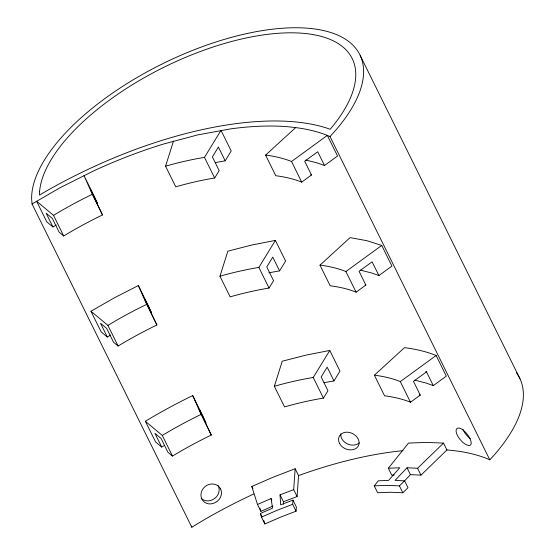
<?xml version="1.0" encoding="UTF-8"?>
<svg xmlns="http://www.w3.org/2000/svg" width="555" height="555" viewBox="0 0 555 555"><rect width="100%" height="100%" fill="white"/><g stroke="black" fill="none" stroke-linecap="round" stroke-linejoin="round"><path stroke-width="0.83" d="M257.499 504.488L271.069 498.536L272.574 508.13L260.344 513.486L261.481 517.093L264.881 523.969L280.435 517.211L296.072 511.19L292.672 504.315L292.964 500.124L280.657 504.814L280.039 494.859L293.692 489.656L295.149 468.718L273.421 477.085L251.803 486.478L257.499 504.488L260.899 511.363L272.977 506.042M296.072 511.19L296.363 507.006L292.964 500.124M283.591 504.224L283.438 501.741L297.091 496.538L298.548 475.6L295.149 468.718M215.319 162.587L225.191 160.818L218.393 147.061L212.378 156.885L219.176 170.642L214.667 178.009L213.502 178.19A211.698 92.803 -26.3 0 0 177.017 186.445L175.762 186.813L165.563 166.181L173.472 141.116M279.574 270.868L272.776 257.111L266.768 266.934L273.566 280.691L269.057 288.059L267.892 288.239A211.698 92.803 -26.3 0 0 231.407 296.495L230.152 296.863L219.953 276.23L227.862 251.165L252.005 244.977L275.391 240.405L285.589 261.044L279.574 270.868L268.897 272.789M333.964 380.917L327.166 367.16L321.158 376.984L327.956 390.741L323.447 398.108L322.282 398.289A211.698 92.803 -26.3 0 0 285.797 406.544L284.542 406.912L274.343 386.28L282.245 361.215L306.395 355.027L329.781 350.455L339.979 371.094L333.964 380.917L324.099 382.686M165.563 166.181L166.819 165.813A211.698 92.803 -26.3 0 1 203.303 157.558L204.469 157.377L221.001 130.363L231.199 150.995L225.191 160.818M219.953 276.23L221.209 275.863A211.698 92.803 -26.3 0 1 257.693 267.607L258.859 267.427L275.391 240.405M274.343 386.28L275.599 385.912A211.698 92.803 -26.3 0 1 312.083 377.657L313.249 377.476L329.781 350.455M516.455 372.807A180.965 79.33 -26.3 0 1 491.231 458.305L489.794 459.824L486.277 458.305A258.644 113.38 -26.3 0 0 448.107 450.05L446.928 449.973L443.528 443.098L417.582 468.26L407.037 467.768L395.104 480.401L404.609 480.845L408.008 487.72L402.819 492.757L390.664 492.264L377.636 492.736L374.237 485.854L378.274 480.824L388.576 480.394L399.787 467.761L388.354 468.24L391.754 475.115L394.14 474.983M388.354 468.24L408.529 443.063L426.635 442.418L443.528 443.098M404.186 481.261L410.436 474.65L420.981 475.135L446.928 449.973M489.794 459.824L330.024 136.551L336.115 129.78A180.965 79.33 -26.3 0 0 244.97 33.98A180.965 79.33 -26.3 0 0 31.621 198.683L32.044 203.983L191.815 527.25L197.767 523.587A258.644 113.38 -26.3 0 1 253.663 494.047M374.237 485.854L387.265 485.389L399.42 485.875L404.609 480.845M265.595 155.109L266.525 155.206A211.698 92.803 -26.3 0 1 290.827 161.207L291.514 161.498L327.346 135.399L337.544 156.031L324.515 165.522L317.717 151.765L304.681 161.262L311.48 175.012L301.712 182.137L301.025 181.839A211.698 92.803 -26.3 0 0 276.723 175.845L275.793 175.741L265.595 155.109L295.683 127.581C307.442 129.128 319.139 131.757 330.024 136.551M378.905 275.571L372.107 261.814L359.071 271.305L365.87 285.062L356.102 292.187L355.415 291.888A211.698 92.803 -26.3 0 0 331.113 285.887L330.183 285.79L319.985 265.158L350.073 237.63L366.931 240.703L381.736 245.442L391.934 266.081L378.905 275.571L371.808 273.025L360.313 270.112M433.295 385.621L426.497 371.864L413.461 381.354L420.26 395.111L410.492 402.229L409.805 401.938A211.698 92.803 -26.3 0 0 385.503 395.937L384.573 395.84L374.375 375.201L404.463 347.68L405.594 347.805A258.644 113.38 -26.3 0 1 435.287 355.131L436.126 355.491L446.324 376.13L433.295 385.621L426.198 383.075L414.703 380.161M319.985 265.158L320.915 265.255A211.698 92.803 -26.3 0 1 345.217 271.256L345.904 271.548L381.736 245.442M374.375 375.201L375.305 375.305A211.698 92.803 -26.3 0 1 399.607 381.299L400.294 381.597L436.126 355.491M32.044 203.983L59.878 187.826L93.892 170.78A258.644 113.38 -26.3 0 1 163.517 144.036L197.615 134.927L230.249 128.94A258.644 113.38 -26.3 0 1 288.343 126.783L295.683 127.581M52.94 226.974L46.78 221.827L36.581 201.194L53.523 215.354L54.681 214.639A211.698 92.803 -26.3 0 1 91.055 194.916L92.303 194.319L83.958 175.491L94.156 196.13L97.194 202.97L90.396 189.22L102.502 214.951L101.253 215.548A211.698 92.803 -26.3 0 0 64.879 235.271L63.721 235.986L59.101 232.122L52.302 218.372L46.141 213.217L52.94 226.974L56.263 224.99M90.971 311.237L107.913 325.403L109.071 324.689A211.698 92.803 -26.3 0 1 145.445 304.966L146.693 304.369L138.348 285.541L114.268 297.875L90.971 311.237L101.17 331.876L107.33 337.024L110.653 335.04M107.33 337.024L100.531 323.267L106.692 328.414L113.491 342.171L118.111 346.036L119.269 345.321A211.698 92.803 -26.3 0 1 155.643 325.598L156.892 325.001L144.786 299.263L151.584 313.02L148.546 306.18L138.348 285.541M161.72 447.073L155.56 441.926L145.361 421.287L146.777 420.419A258.644 113.38 -26.3 0 1 191.211 396.319L192.738 395.59L202.936 416.222L205.974 423.07L199.176 409.312L211.282 435.051L210.033 435.647A211.698 92.803 -26.3 0 0 173.659 455.371L172.501 456.085L167.881 452.221L161.082 438.464L154.921 433.316L161.72 447.073L164.377 445.478M145.361 421.287L162.303 435.453L163.461 434.738A211.698 92.803 -26.3 0 1 199.835 415.008L201.083 414.418L192.738 395.59M261.481 517.093L277.035 510.329L292.672 504.315M298.548 475.6L300.102 475.024A258.644 113.38 -26.3 0 1 403.013 450.667M305.923 160.062L317.425 162.976L324.515 165.522M310.758 174.7L311.48 175.012M365.148 284.75L365.87 285.062M425.713 371.524L426.497 371.864M419.538 394.799L420.26 395.111M360.25 55.59L520.021 378.857M291.514 161.498L301.712 182.137M345.904 271.548L356.102 292.187M400.294 381.597L410.492 402.229M417.582 468.26L420.981 475.135M407.037 467.768L410.436 474.65M399.42 485.875L402.819 492.757M204.469 157.377L214.667 178.009M258.859 267.427L269.057 288.059M313.249 377.476L323.447 398.108M293.692 489.656L297.091 496.538M280.039 494.859L283.438 501.741M271.069 498.536L271.825 500.062M251.803 486.478L252.934 488.775M260.344 513.486L261.856 516.545M92.303 194.319L102.502 214.951M146.693 304.369L156.892 325.001M201.083 414.418L211.282 435.051M53.523 215.354L63.721 235.986M107.913 325.403L118.111 346.036M162.303 435.453L172.501 456.085M259.865 508.089L260.899 511.363M263.743 520.368L264.881 523.969M191.635 526.098L191.815 527.25M340.832 433.767A10.67 8.519 23.5 0 0 344.995 442.453A10.67 8.519 23.5 0 0 355.366 444.839A10.67 8.29 26.7 0 0 359.258 442.89M470.175 438.485A10.67 4.627 50.1 0 1 462.849 429.188M218.039 485.493A10.67 9.574 -34.3 0 1 213.085 499.486A10.67 9.532 -40.6 0 1 201.188 498.328M39.599 191.572L39.474 195.076L46.162 191.156A267.184 117.126 -26.3 0 1 326.021 127.83L330.183 129.294L333.701 125.021A172.432 75.591 -26.3 0 0 242.736 38.739A172.432 75.591 -26.3 0 0 39.599 191.572M339.438 443.272A10.67 8.519 23.5 0 0 353.14 449.599A10.67 8.29 26.7 0 0 358.197 439.026A10.67 8.29 26.7 0 0 344.634 432.4A10.67 8.519 23.5 0 0 339.438 443.272M469.877 438.422A10.67 4.211 51.6 0 0 459.561 428.127A10.67 4.627 50.1 0 0 457.375 435.335A10.67 4.627 50.1 0 0 468.059 445.325A10.67 4.211 51.6 0 0 469.877 438.422M220.571 488.92A10.67 9.574 -34.3 0 0 206.897 485.306A10.67 9.532 -40.6 0 0 201.867 499.07A10.67 9.532 -40.6 0 0 215.395 502.504A10.67 9.574 -34.3 0 0 220.571 488.92"/></g></svg>
